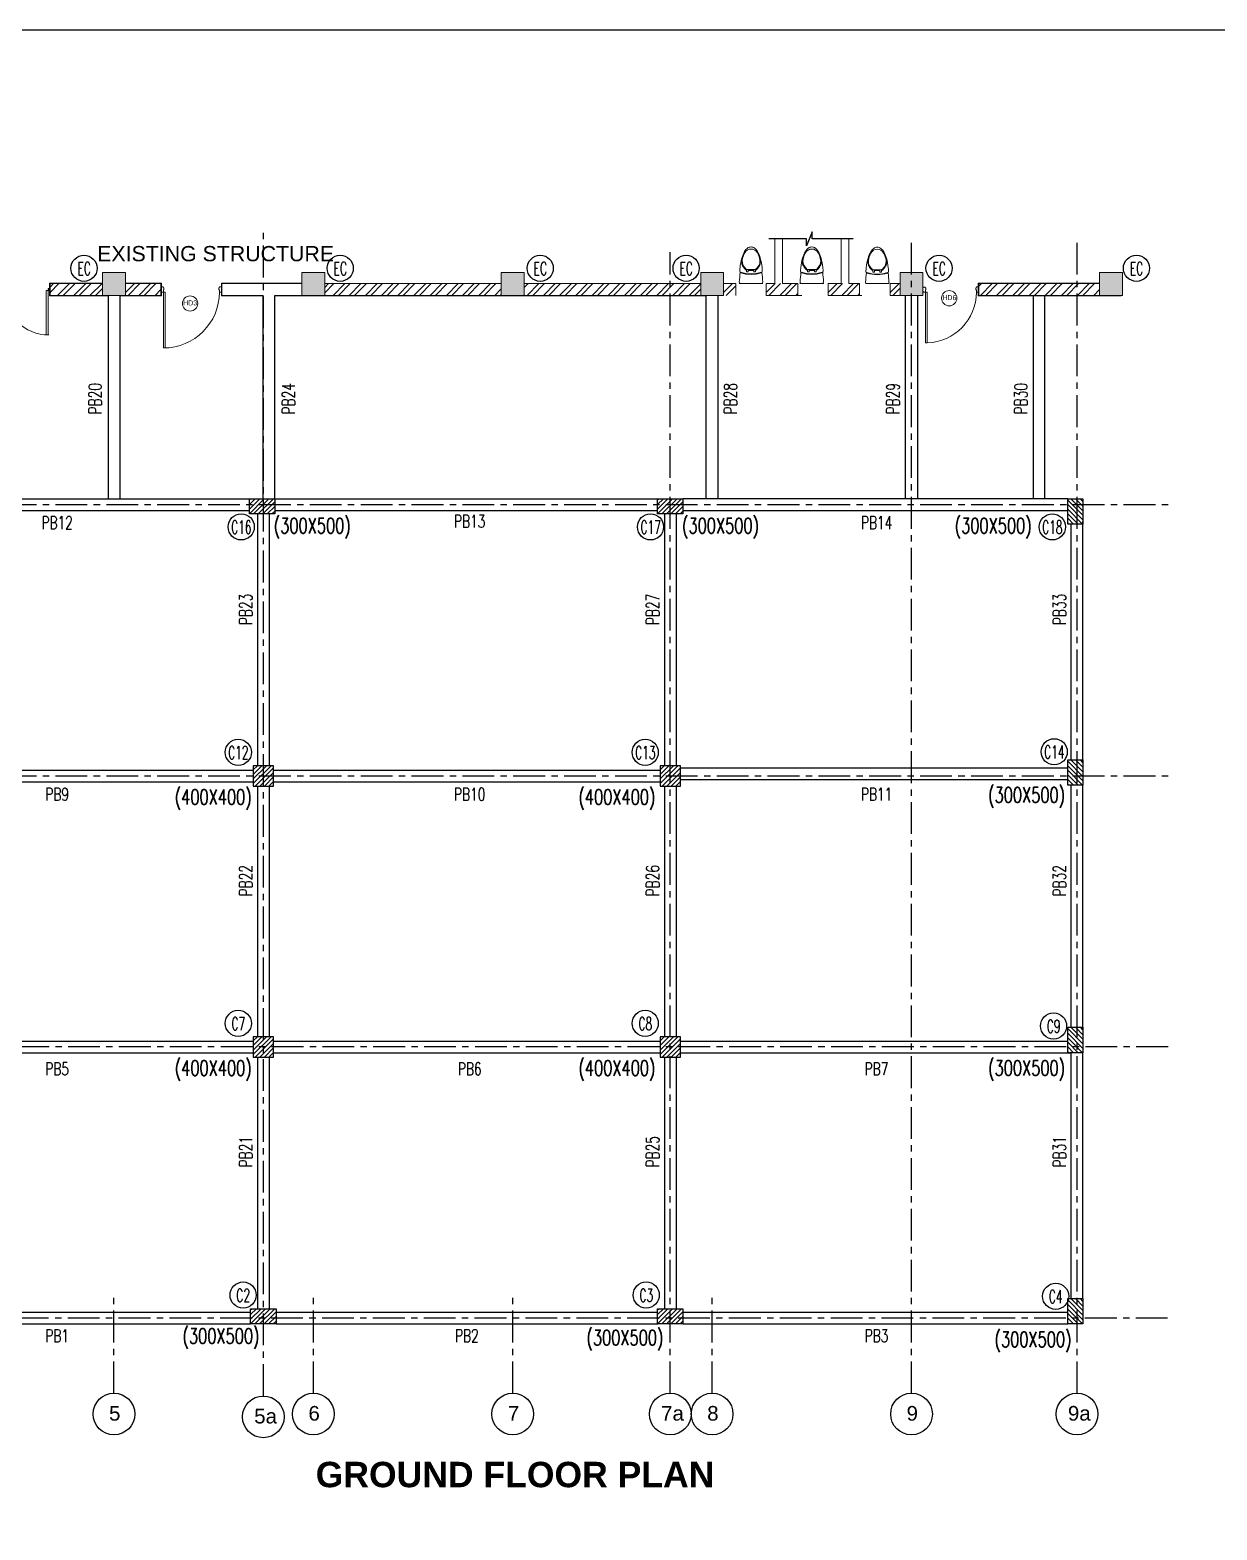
# Model space of a CAD drawing. Header units: millimetres. Extents: x 2659630 to 6742168, y -2425387 to -732288.
# Drawn here: x 3009679 to 3033015, y -1216459 to -1186960 of the extents above; entities that cross this region are included whole.
import ezdxf
from ezdxf.enums import TextEntityAlignment as Align

# ---------------------------------------------------------------- set-up
doc = ezdxf.new("R2010")
doc.units = ezdxf.units.MM
doc.linetypes.add('CENTER', pattern=[2, 1.25, -0.25, 0.25, -0.25])
for name, color, linetype, lineweight in [('A-ANNO-DIMS', 211, 'Continuous', 9), ('A-AREA-IDEN', 2, 'Continuous', 9), ('A-DOOR', 31, 'Continuous', 18), ('A-DOOR-FRAM', 31, 'Continuous', 18), ('A-DOOR-IDEN', 31, 'Continuous', 9), ('A-furniture', 37, 'Continuous', 0), ('A-hatch', 253, 'Continuous', 0), ('A-PLASTER', 50, 'Continuous', 0), ('A-RCC', 2, 'Continuous', 0), ('A-WALL', 113, 'Continuous', 9), ('A-WALL-PATT', 111, 'Continuous', 0), ('licensing text', 7, 'Continuous', 5)]:
    doc.layers.add(name, color=color, linetype=linetype, lineweight=lineweight)
for name, color, linetype in [('S-BEAM NO', 3, 'Continuous'), ('S-BEAM OUTER', 4, 'Continuous'), ('S-BRECK LINE', 8, 'Continuous'), ('S-COLUMN', 1, 'Continuous'), ('S-COLUMN CIRCLE', 9, 'Continuous'), ('S-COLUMN HATCH', 8, 'Continuous'), ('S-COLUMN NO', 2, 'Continuous'), ('S-COLUMN SIZES', 2, 'Continuous'), ('S-GRIDE CIRCLE', 8, 'Continuous'), ('S-GRIDE LINE', 8, 'CENTER'), ('S-GRIDE NO', 1, 'Continuous')]:
    doc.layers.add(name, color=color, linetype=linetype)
doc.layers.get('A-ANNO-DIMS').off()
doc.styles.add('Arial', font='arial.ttf', dxfattribs={"height": 123})
doc.styles.add('Arial_1', font='arial.ttf', dxfattribs={"height": 98.353293})
doc.styles.add('Arial_B', font='arialbd.ttf', dxfattribs={"height": 125.853552})
doc.styles.add('ROMANS', font='r.shx', dxfattribs={"width": 0.7})
pattern_1 = [(45, (2836909.7, -1365813.92), (-159.09903, 159.09903), []), (45, (2837015.76, -1365813.92), (-159.09903, 159.09903), [])]

# ---------------------------------------------------------------- blocks, each defined once
blk = doc.blocks.new('hjhgkhjjkhk')
at = {"layer": 'A-furniture', "linetype": 'ByBlock'}
for p, q in [((-3239410, 38907, -500), (-3238943, 38907, -500)), ((-3239263, 38679, -500), (-3239230, 38679, -500)), ((-3239263, 38630, -500), (-3239263, 38679, -500)), ((-3239230, 38679, -500), (-3239230, 38637, -500)), ((-3239123, 38651, -500), (-3239230, 38651, -500)), ((-3239123, 38679, -500), (-3239090, 38679, -500)), ((-3239123, 38637, -500), (-3239123, 38679, -500)), ((-3239090, 38679, -500), (-3239090, 38630, -500)), ((-3239231, 38637, -500), (-3239122, 38637, -500))]:
    blk.add_line(p, q, dxfattribs=at)
for centre, radius, start, end in [((-3239382, 38882, -500), 25.6, 103.2172, 184.3205), ((-3234363, 39215, -500), 5055, 183.7972, 185.9339), ((-3239285, 38652, -500), 114, 159.1995, 186.5683), ((-3239383, 38693, -500), 7.92, 185.9341, 288.7781), ((-3239379, 38706, -500), 7.92, 185.267, 288.2867), ((-3239176, 38085, -500), 635, 71.2219, 108.7781), ((-3239176, 38092, -500), 639, 71.7134, 108.2867), ((-3239125, 38450, -500), 244, 124.5259, 152.5265), ((-3239228, 38450, -500), 244, 27.4735, 55.4741), ((-3238974, 38706, -500), 7.92, 251.7135, 354.733), ((-3238970, 38693, -500), 7.92, 251.2221, 354.0659), ((-3238971, 38882, -500), 25.6, 355.6795, 76.7816), ((-3243990, 39215, -500), 5055, 354.0661, 356.2028), ((-3239068, 38652, -500), 114, 353.4317, 20.8005), ((-3234351, 39220, -500), 5080, 186.5683, 187.0896), ((-3238431, 38682, -500), 965, 185.2831, 196.4207), ((-3239160, 38466, -500), 206, 151.8794, 195.9425), ((-3238749, 38591, -500), 635, 196.5593, 209.3999), ((-3239160, 38466, -500), 191, 160.1349, 195.9191), ((-3238749, 38591, -500), 620, 196.5666, 207.1313), ((-3239125, 38450, -500), 229, 133.9968, 159.4423), ((-3239231, 38561, -500), 76.2, 90, 133.9968), ((-3239122, 38561, -500), 76.2, 46.0032, 90), ((-3239228, 38450, -500), 229, 20.5577, 46.0032), ((-3239604, 38591, -500), 620, 332.8687, 343.4334), ((-3239604, 38591, -500), 635, 330.6001, 343.4407), ((-3239193, 38466, -500), 191, 344.0809, 19.8651), ((-3239193, 38466, -500), 206, 344.0575, 28.1207), ((-3239921, 38682, -500), 965, 343.5793, 354.7169), ((-3244002, 39220, -500), 5080, 352.9104, 353.4317), ((-3239114, 38385, -500), 216, 209.3045, 232.3768), ((-3239176, 38371, -500), 140, 207.1313, 332.8687), ((-3239176, 38301, -500), 111, 231.6356, 270), ((-3239176, 38301, -500), 111, 270, 308.3644), ((-3239239, 38385, -500), 216, 307.6232, 330.6955)]:
    blk.add_arc(centre, radius, start, end, dxfattribs=at)
blk = doc.blocks.new('DOOR D9-1800X2500-PLN')
at = {"layer": 'A-DOOR'}
for p, q in [((12, 40, 0), (12, 25, 0)), ((37, 40, 0), (12, 40, 0)), ((12, 25, 0), (22, 25, 0)), ((12, 15, 0), (12, 0, 0)), ((22, 15, 0), (12, 15, 0)), ((12, 0, 0), (37, 0, 0)), ((14, 27, 0), (14, 38, 0)), ((14, 38, 0), (22, 38, 0)), ((22, 27, 0), (14, 27, 0)), ((14, 2, 0), (14, 13, 0)), ((14, 13, 0), (22, 13, 0)), ((22, 2, 0), (14, 2, 0)), ((22, 38, 0), (22, 27, 0)), ((22, 25, 0), (22, 15, 0)), ((22, 13, 0), (22, 2, 0)), ((24, 10, 0), (24, 30, 0)), ((24, 30, 0), (30, 30, 0)), ((30, 10, 0), (24, 10, 0)), ((26, 32, 0), (26, 34, 0)), ((35, 32, 0), (26, 32, 0)), ((26, 6, 0), (26, 8, 0)), ((26, 8, 0), (35, 8, 0)), ((27, 37, 0), (28, 37, 0)), ((28, 4, 0), (27, 4, 0)), ((28, 37, 0), (28, 38, 0)), ((28, 38, 0), (35, 38, 0)), ((28, 2, 0), (28, 4, 0)), ((35, 2, 0), (28, 2, 0)), ((30, 30, 0), (30, 10, 0)), ((32, 10, 0), (32, 30, 0)), ((32, 30, 0), (35, 30, 0)), ((35, 10, 0), (32, 10, 0)), ((35, 38, 0), (35, 32, 0)), ((35, 30, 0), (35, 25, 0)), ((35, 25, 0), (37, 25, 0)), ((37, 15, 0), (35, 15, 0)), ((35, 15, 0), (35, 10, 0)), ((35, 8, 0), (35, 2, 0)), ((37, 25, 0), (37, 40, 0)), ((37, 0, 0), (37, 15, 0)), ((1763, 25, 0), (1763, 40, 0)), ((1763, 40, 0), (1788, 40, 0)), ((1766, 25, 0), (1763, 25, 0)), ((1763, 0, 0), (1763, 15, 0)), ((1763, 15, 0), (1766, 15, 0)), ((1788, 0, 0), (1763, 0, 0)), ((1772, 38, 0), (1766, 38, 0)), ((1766, 38, 0), (1766, 32, 0)), ((1766, 32, 0), (1774, 32, 0)), ((1768, 30, 0), (1766, 30, 0)), ((1766, 30, 0), (1766, 25, 0)), ((1766, 15, 0), (1766, 10, 0)), ((1766, 10, 0), (1768, 10, 0)), ((1766, 8, 0), (1766, 2, 0)), ((1774, 8, 0), (1766, 8, 0)), ((1766, 2, 0), (1772, 2, 0)), ((1768, 10, 0), (1768, 30, 0)), ((1770, 30, 0), (1770, 10, 0)), ((1776, 30, 0), (1770, 30, 0)), ((1770, 10, 0), (1776, 10, 0)), ((1772, 37, 0), (1772, 38, 0)), ((1773, 37, 0), (1772, 37, 0)), ((1772, 2, 0), (1772, 4, 0)), ((1772, 4, 0), (1773, 4, 0)), ((1774, 32, 0), (1774, 34, 0)), ((1774, 6, 0), (1774, 8, 0)), ((1776, 10, 0), (1776, 30, 0)), ((1778, 38, 0), (1778, 27, 0)), ((1786, 38, 0), (1778, 38, 0)), ((1778, 27, 0), (1786, 27, 0)), ((1788, 25, 0), (1778, 25, 0)), ((1778, 25, 0), (1778, 15, 0)), ((1778, 15, 0), (1788, 15, 0)), ((1786, 13, 0), (1778, 13, 0)), ((1778, 13, 0), (1778, 2, 0)), ((1778, 2, 0), (1786, 2, 0)), ((1786, 27, 0), (1786, 38, 0)), ((1786, 2, 0), (1786, 13, 0)), ((1788, 40, 0), (1788, 25, 0)), ((1788, 15, 0), (1788, 0, 0))]:
    blk.add_line(p, q, dxfattribs=at)
at = {"layer": 'A-DOOR', "elevation": 0}
for points in [[(77, 40), (77, 915), (37, 915), (37, 40)], [(1723, 40), (1723, 915), (1763, 915), (1763, 40)]]:
    blk.add_lwpolyline(points, close=True, dxfattribs=at)
at = {"layer": 'A-DOOR'}
for centre, radius, start, end in [((25, 40), 875, 359.997, 90), ((1775, 40), 875, 90, 180.003), ((25, 36, 0), 2, 14.449, 289.7958), ((25, 4, 0), 2, 70.1472, 345.494), ((1775, 36, 0), 2, 250.2042, 165.551), ((1775, 4, 0), 2, 194.506, 109.8528)]:
    blk.add_arc(centre, radius, start, end, dxfattribs=at)
blk = doc.blocks.new('M_Door Tag_Mahindra_2_0mm - M_Door Tag_Mahindra 2-1437518-GROUND FLOOR PLAN-01')
at = {"layer": 'A-DOOR-IDEN'}
blk.add_circle((0, 0), 3, dxfattribs=at)
blk = doc.blocks.new('A$C649E5817')
at = {"layer": 'A-DOOR-FRAM'}
for p, q in [((0, 1190), (12, 1190)), ((0, 1110), (0, 1190)), ((12, 1200), (40, 1200)), ((12, 1190), (12, 1200)), ((40, 1200), (60, 1175)), ((1160, 1200), (1140, 1175)), ((1188, 1200), (1160, 1200)), ((1188, 1190), (1188, 1200)), ((1200, 1190), (1188, 1190)), ((1200, 1110), (1200, 1190)), ((12, 1110), (0, 1110)), ((12, 1100), (12, 1110)), ((50, 1100), (12, 1100)), ((60, 1145), (50, 1145)), ((50, 1145), (50, 1100)), ((60, 1175), (60, 1145)), ((1140, 1175), (1140, 1145)), ((1140, 1145), (1150, 1145)), ((1150, 1145), (1150, 1100)), ((1150, 1100), (1188, 1100)), ((1188, 1100), (1188, 1110)), ((1188, 1110), (1200, 1110))]:
    blk.add_line(p, q, dxfattribs=at)
blk.add_lwpolyline([(84, 1100), (50, 1100), (50, 0), (84, 0)], close=True, dxfattribs=at)
blk.add_arc((50, 1100), 1100, 270, 359.984, dxfattribs=at)
blk = doc.blocks.new('A$C73F500AF')
at = {"layer": 'A-DOOR'}
blk.add_lwpolyline([(50, 1000), (85, 1000), (85, 0), (50, 0)], close=True, dxfattribs=at)
blk.add_arc((50, 1000), 1000, 272.0058, 0.0695, dxfattribs=at)
at = {"layer": 'A-DOOR-FRAM'}
for p, q in [((0, 1090), (12, 1090)), ((0, 1010), (0, 1090)), ((12, 1010), (0, 1010)), ((12, 1100), (40, 1100)), ((12, 1090), (12, 1100)), ((12, 1000), (12, 1010)), ((50, 1000), (12, 1000)), ((40, 1100), (60, 1075)), ((60, 1045), (50, 1045)), ((50, 1045), (50, 1000)), ((60, 1075), (60, 1045)), ((1060, 1101), (1040, 1076)), ((1040, 1076), (1040, 1046)), ((1040, 1046), (1050, 1046)), ((1050, 1046), (1050, 1001)), ((1050, 1001), (1088, 1001)), ((1088, 1101), (1060, 1101)), ((1088, 1091), (1088, 1101)), ((1100, 1091), (1088, 1091)), ((1088, 1001), (1088, 1011)), ((1088, 1011), (1100, 1011)), ((1100, 1011), (1100, 1091))]:
    blk.add_line(p, q, dxfattribs=at)

msp = doc.modelspace()

# ---------------------------------------------------------------- hatches: boundary and pattern name
at = {"layer": 'A-WALL-PATT'}
h = msp.add_hatch(dxfattribs=at)
h.set_pattern_fill('ANSI32', color=256, scale=600, angle=360, style=0)
h.set_pattern_definition(pattern_1)
h.paths.add_polyline_path([(3011104.401, -1191947.651), (3010071.996, -1191947.706), (3010071.995, -1192177.715), (3011104.4, -1192177.647)])
h = msp.add_hatch(dxfattribs=at)
h.set_pattern_fill('ANSI32', color=256, scale=600, angle=360, style=0)
h.set_pattern_definition(pattern_1)
h.paths.add_polyline_path([(3012252.801, -1191947.782), (3011554.401, -1191947.797), (3011554.4, -1192177.876), (3012252.8, -1192177.857)])
h = msp.add_hatch(dxfattribs=at)
h.set_pattern_fill('ANSI32', color=256, scale=600, angle=360, style=0)
h.set_pattern_definition(pattern_1)
h.paths.add_polyline_path([(3018944.401, -1191947.821), (3015474.401, -1191947.7), (3015474.4, -1192177.789), (3018944.4, -1192177.883)])
h = msp.add_hatch(dxfattribs=at)
h.set_pattern_fill('ANSI32', color=256, scale=600, angle=360, style=0)
h.set_pattern_definition(pattern_1)
h.paths.add_polyline_path([(3022864.401, -1191947.821), (3019394.401, -1191947.803), (3019394.4, -1192177.8), (3019395.371, -1192177.8), (3022864.4, -1192177.985)])
h = msp.add_hatch(dxfattribs=at)
h.set_pattern_fill('ANSI32', color=256, scale=600, angle=360, style=0)
h.set_pattern_definition([(45, (2848669.7, -1365813.98), (-159.09903, 159.09903), []), (45, (2848775.76, -1365813.98), (-159.09903, 159.09903), [])])
h.paths.add_polyline_path([(3023554.479, -1192177.931), (3023554.479, -1191947.853), (3023314.401, -1191947.858), (3023314.4, -1192177.937)])
h = msp.add_hatch(dxfattribs=at)
h.set_pattern_fill('ANSI32', color=256, scale=600, angle=360, style=0)
h.set_pattern_definition([(45, (2849509.78, -1365814), (-159.09903, 159.09903), []), (45, (2849615.84, -1365814), (-159.09903, 159.09903), [])])
h.paths.add_polyline_path([(3024771.979, -1192177.745), (3024771.979, -1191947.668), (3024154.481, -1191947.883), (3024154.48, -1192177.962)])
h = msp.add_hatch(dxfattribs=at)
h.set_pattern_fill('ANSI32', color=256, scale=600, angle=360, style=0)
h.set_pattern_definition([(45, (2850727.28, -1365814.02), (-159.09903, 159.09903), []), (45, (2850833.34, -1365814.02), (-159.09903, 159.09903), [])])
h.paths.add_polyline_path([(3025989.479, -1192177.758), (3025989.479, -1191947.68), (3025371.981, -1191947.896), (3025371.98, -1192177.975)])
h = msp.add_hatch(dxfattribs=at)
h.set_pattern_fill('ANSI32', color=256, scale=600, angle=360, style=0)
h.set_pattern_definition([(45, (2851944.78, -1365814.02), (-159.09903, 159.09903), []), (45, (2852050.85, -1365814.02), (-159.09903, 159.09903), [])])
h.paths.add_polyline_path([(3026784.4, -1192177.907), (3026784.401, -1191947.828), (3026589.482, -1191947.896), (3026589.481, -1192177.975)])
h = msp.add_hatch(dxfattribs=at)
h.set_pattern_fill('ANSI32', color=256, scale=600, angle=360, style=0)
h.set_pattern_definition(pattern_1)
h.paths.add_polyline_path([(3028334.152, -1191947.699), (3030704.4, -1191947.699), (3030704.4, -1192177.707), (3028334.152, -1192177.707)])
at = {"layer": 'S-COLUMN HATCH', "true_color": 0x939598}
h = msp.add_hatch(dxfattribs=at)
h.set_pattern_fill('ANSI31', color=252, scale=20, angle=180)
h.set_pattern_definition([(225, (-636325.635, -321547.6), (44.9012806, -44.9012806), [])])
h.paths.add_polyline_path([(3013991.089, -1196177.74), (3014491.088, -1196177.74), (3014491.088, -1196477.742), (3013991.089, -1196477.742)])
h = msp.add_hatch(dxfattribs=at)
h.set_pattern_fill('ANSI31', color=252, scale=20, angle=180)
h.set_pattern_definition([(225, (-628300.63, -321547.406), (44.9012806, -44.9012806), [])])
h.paths.add_polyline_path([(3022016.091, -1196177.548), (3022516.09, -1196177.548), (3022516.09, -1196477.55), (3022016.091, -1196477.55)])
h = msp.add_hatch(dxfattribs=at)
h.set_pattern_fill('ANSI31', color=252, scale=20, angle=270)
h.set_pattern_definition([(315, (2155449.33, -4846994.27), (44.9012806, 44.9012806), [])])
h.paths.add_polyline_path([(3030079.474, -1196677.547), (3030079.474, -1196177.548), (3030379.477, -1196177.548), (3030379.477, -1196677.547)])
h = msp.add_hatch(dxfattribs=at)
h.set_pattern_fill('ANSI31', color=252, scale=20, angle=180)
h.set_pattern_definition([(225, (-642860.98, -336967.69), (44.9012806, -44.9012806), [])])
h.paths.add_polyline_path([(3014466.024, -1201427.55), (3014066.024, -1201427.55), (3014066.024, -1201827.55), (3014466.024, -1201827.55)])
h = msp.add_hatch(dxfattribs=at)
h.set_pattern_fill('ANSI31', color=252, scale=20, angle=180)
h.set_pattern_definition([(225, (-634860.91, -336967.69), (44.9012806, -44.9012806), [])])
h.paths.add_polyline_path([(3022466.09, -1201427.55), (3022066.09, -1201427.55), (3022066.09, -1201827.55), (3022466.09, -1201827.55)])
h = msp.add_hatch(dxfattribs=at)
h.set_pattern_fill('ANSI31', color=252, scale=20, angle=270)
h.set_pattern_definition([(315, (2155449.34, -4852129.274), (44.9012806, 44.9012806), [])])
h.paths.add_polyline_path([(3030079.481, -1201812.55), (3030079.481, -1201312.551), (3030379.483, -1201312.551), (3030379.483, -1201812.55)])
h = msp.add_hatch(dxfattribs=at)
h.set_pattern_fill('ANSI31', color=252, scale=20, angle=180)
h.set_pattern_definition([(225, (-642860.98, -342297.69), (44.9012806, -44.9012806), [])])
h.paths.add_polyline_path([(3014466.024, -1206757.55), (3014066.024, -1206757.55), (3014066.024, -1207157.55), (3014466.024, -1207157.55)])
h = msp.add_hatch(dxfattribs=at)
h.set_pattern_fill('ANSI31', color=252, scale=20, angle=180)
h.set_pattern_definition([(225, (-634860.91, -342297.69), (44.9012806, -44.9012806), [])])
h.paths.add_polyline_path([(3022466.09, -1206757.55), (3022066.09, -1206757.55), (3022066.09, -1207157.55), (3022466.09, -1207157.55)])
h = msp.add_hatch(dxfattribs=at)
h.set_pattern_fill('ANSI31', color=252, scale=20, angle=270)
h.set_pattern_definition([(315, (2155449.33, -4857389.273), (44.9012806, 44.9012806), [])])
h.paths.add_polyline_path([(3030079.472, -1207072.55), (3030079.472, -1206572.551), (3030379.474, -1206572.551), (3030379.474, -1207072.55)])
h = msp.add_hatch(dxfattribs=at)
h.set_pattern_fill('ANSI31', color=252, scale=20, angle=180)
h.set_pattern_definition([(225, (-636300.705, -337477.406), (44.9012806, -44.9012806), [])])
h.paths.add_polyline_path([(3014016.019, -1212107.548), (3014516.018, -1212107.548), (3014516.018, -1212407.55), (3014016.019, -1212407.55)])
h = msp.add_hatch(dxfattribs=at)
h.set_pattern_fill('ANSI31', color=252, scale=20, angle=180)
h.set_pattern_definition([(225, (-628300.63, -337477.406), (44.9012806, -44.9012806), [])])
h.paths.add_polyline_path([(3022016.091, -1212107.548), (3022516.09, -1212107.548), (3022516.09, -1212407.55), (3022016.091, -1212407.55)])
h = msp.add_hatch(dxfattribs=at)
h.set_pattern_fill('ANSI31', color=252, scale=20, angle=270)
h.set_pattern_definition([(315, (2155449.33, -4862724.274), (44.9012806, 44.9012806), [])])
h.paths.add_polyline_path([(3030079.474, -1212407.55), (3030079.474, -1211907.551), (3030379.477, -1211907.551), (3030379.477, -1212407.55)])

# ---------------------------------------------------------------- linework, layer by layer
at = {"layer": 'A-hatch', "color": 252, "true_color": 0x939598}
for points in [[(3011554.4, -1192177.776), (3011104.476, -1191727.774), (3011554.4, -1191727.776)], [(3011104.476, -1192177.774), (3011104.476, -1191727.774), (3011554.4, -1192177.776)], [(3015474.4, -1192177.797), (3015024.476, -1191727.794), (3015474.4, -1191727.796)], [(3015024.476, -1192177.794), (3015024.476, -1191727.794), (3015474.4, -1192177.797)], [(3019394.4, -1192177.817), (3018944.476, -1191727.815), (3019394.4, -1191727.817)], [(3018944.476, -1192177.815), (3018944.476, -1191727.815), (3019394.4, -1192177.817)], [(3023314.4, -1192177.837), (3022864.476, -1191727.835), (3023314.4, -1191727.837)], [(3022864.476, -1192177.835), (3022864.476, -1191727.835), (3023314.4, -1192177.837)], [(3026784.402, -1192177.856), (3026784.4, -1192177.856), (3026784.402, -1191727.855)], [(3026784.402, -1192177.856), (3026784.402, -1191727.855), (3026784.474, -1192177.856)], [(3026784.474, -1192177.856), (3026784.402, -1191727.855), (3026784.474, -1191727.855)], [(3026784.474, -1192177.856), (3026784.474, -1191727.855), (3026784.476, -1192177.856)], [(3026784.476, -1192177.856), (3026784.474, -1191727.855), (3026784.476, -1191727.855)], [(3026784.476, -1192177.856), (3026784.476, -1191727.855), (3027234.4, -1192177.858)], [(3027234.4, -1192177.858), (3026784.476, -1191727.855), (3027234.4, -1191727.858)], [(3027234.4, -1192177.858), (3027234.4, -1191727.858), (3027234.402, -1191727.858)], [(3030704.402, -1192177.876), (3030704.4, -1192177.876), (3030704.402, -1191727.88)], [(3030704.402, -1192177.876), (3030704.402, -1191727.88), (3030704.474, -1192177.876)], [(3030704.474, -1192177.876), (3030704.402, -1191727.88), (3030704.474, -1191727.88)], [(3030704.474, -1192177.876), (3030704.474, -1191727.88), (3030704.476, -1192177.876)], [(3030704.476, -1192177.876), (3030704.474, -1191727.88), (3030704.476, -1191727.88)], [(3030704.476, -1192177.876), (3030704.476, -1191727.88), (3031154.4, -1192177.878)], [(3031154.4, -1192177.878), (3030704.476, -1191727.88), (3031154.4, -1191727.882)], [(3031154.4, -1192177.878), (3031154.4, -1191727.882), (3031154.402, -1191727.882)]]:
    msp.add_solid(points, dxfattribs=at)
at = {"layer": 'A-PLASTER'}
for p, q in [((3010059.995, -1192189.715), (3010059.996, -1191935.706, 0)), ((3010059.996, -1191935.706), (3011104.4, -1191935.651)), ((3012264.801, -1191935.782), (3011554.401, -1191935.797)), ((3012264.8, -1192189.861), (3012264.801, -1191935.782)), ((3013440.8, -1192189.824), (3013440.801, -1191935.745)), ((3015024.399, -1191935.708), (3013440.801, -1191935.745)), ((3030704.403, -1191935.875), (3028322.152, -1191935.698)), ((3028322.152, -1191935.698), (3028322.152, -1192189.694)), ((3011202.533, -1192189.641), (3010059.995, -1192189.715)), ((3012264.8, -1192189.861), (3011456.533, -1192189.878)), ((3014249.11, -1192189.807), (3013440.8, -1192189.824)), ((3022962.331, -1192189.991), (3014503.11, -1192189.763)), ((3028322.152, -1192189.694), (3031130.956, -1192189.868))]:
    msp.add_line(p, q, dxfattribs=at)
at = {"layer": 'A-RCC'}
for p, q in [((3011104.402, -1191727.774), (3011104.4, -1192177.775)), ((3011554.402, -1191727.776), (3011104.402, -1191727.774)), ((3011554.4, -1192177.778), (3011554.402, -1191727.776)), ((3015024.402, -1191727.794), (3015024.4, -1192177.794)), ((3015474.402, -1191727.796), (3015024.402, -1191727.794)), ((3015474.4, -1192177.797), (3015474.402, -1191727.796)), ((3022864.402, -1191727.835), (3022864.4, -1192177.929)), ((3022864.402, -1191727.835), (3022864.4, -1192177.835)), ((3023314.402, -1191727.837), (3022864.402, -1191727.835)), ((3023314.402, -1191727.837), (3022864.402, -1191727.835)), ((3023314.4, -1192177.837), (3023314.402, -1191727.837)), ((3023314.4, -1192177.837), (3023314.402, -1191727.837)), ((3026784.402, -1191727.855), (3026784.4, -1192177.856)), ((3027234.402, -1191727.858), (3026784.402, -1191727.855)), ((3027234.4, -1192177.858), (3027234.402, -1191727.858)), ((3030704.4, -1192177.876), (3030704.402, -1191727.88)), ((3030704.402, -1191727.88), (3031154.402, -1191727.882)), ((3031154.402, -1191727.882), (3031154.4, -1192177.878)), ((3011104.4, -1192177.766), (3011554.4, -1192177.769)), ((3011554.4, -1192177.778), (3011104.4, -1192177.775)), ((3015024.4, -1192177.787), (3015474.4, -1192177.789)), ((3022864.4, -1192177.835), (3023314.4, -1192177.837)), ((3022864.4, -1192177.835), (3023314.4, -1192177.837)), ((3026784.4, -1192177.856), (3027234.4, -1192177.858)), ((3031154.4, -1192177.878), (3030704.4, -1192177.876))]:
    msp.add_line(p, q, dxfattribs=at)
msp.add_lwpolyline([(3019394.4, -1192177.817), (3019394.402, -1191727.817), (3018944.402, -1191727.815), (3018944.4, -1192177.911), (3019395.371, -1192177.8), (3018945.371, -1192177.798)], dxfattribs=at)
at = {"layer": 'A-WALL'}
for p, q in [((3024321.16, -1191947.844), (3024321.156, -1191066.889)), ((3024471.16, -1191947.845), (3024471.156, -1191066.889)), ((3025627.776, -1191947.857), (3025627.772, -1191066.895)), ((3025777.776, -1191947.858), (3025777.772, -1191066.896)), ((3010071.995, -1192177.711, 0), (3010071.996, -1191947.711, 0)), ((3010071.996, -1191947.706), (3011104.4, -1191947.651)), ((3012252.801, -1191947.782), (3011554.401, -1191947.797)), ((3012252.8, -1192177.861), (3012252.801, -1191947.782)), ((3013452.8, -1192177.824), (3013452.801, -1191947.745)), ((3015024.4, -1191947.708), (3013452.801, -1191947.745)), ((3015474.4, -1191947.7), (3018944.401, -1191947.821)), ((3019394.401, -1191947.803), (3022864.401, -1191947.821)), ((3023554.479, -1191947.865), (3023314.401, -1191947.839)), ((3023554.479, -1191947.865), (3023554.479, -1192177.852)), ((3024321.16, -1191947.844), (3024154.479, -1191947.843)), ((3024154.479, -1191947.862), (3024154.479, -1192177.849)), ((3024771.979, -1191947.859), (3024471.16, -1191947.845)), ((3024771.979, -1191947.859), (3024771.979, -1192177.846)), ((3025371.979, -1191947.858), (3025627.781, -1191947.857)), ((3025371.979, -1191947.858), (3025371.979, -1192177.849)), ((3025777.781, -1191947.858), (3025989.479, -1191947.859)), ((3025989.48, -1191947.865), (3025989.48, -1192177.853)), ((3026784.401, -1191947.857), (3026589.479, -1191947.856)), ((3026589.48, -1191947.865), (3026589.48, -1192177.856)), ((3030704.401, -1191947.875), (3028334.152, -1191947.699)), ((3028334.152, -1191947.699), (3028334.152, -1192177.695)), ((3011214.533, -1192177.64), (3010071.996, -1192177.715)), ((3012252.8, -1192177.861), (3011444.533, -1192177.878)), ((3014261.11, -1192177.806), (3013452.8, -1192177.824)), ((3015024.4, -1192177.787), (3014491.11, -1192177.8)), ((3022974.378, -1192177.991), (3015474.4, -1192177.789)), ((3024771.98, -1192177.846), (3024154.48, -1192177.843)), ((3025989.48, -1192177.853), (3025371.979, -1192177.849)), ((3026894.395, -1192177.851), (3026589.48, -1192177.853)), ((3026894.395, -1192177.857), (3027124.242, -1192177.857)), ((3028334.152, -1192177.695), (3030704.4, -1192177.707)), ((3029624.394, -1192177.868), (3029624.394, -1192177.868))]:
    msp.add_line(p, q, dxfattribs=at)
at = {"layer": 'A-WALL', "color": 1}
for p, q in [((3015474.4, -1192177.81), (3015474.4, -1191947.7)), ((3024854.394, -1192177.847), (3024404.4, -1192177.844)), ((3025454.394, -1192177.85), (3026034.4, -1192177.853))]:
    msp.add_line(p, q, dxfattribs=at)
at = {"layer": 'A-WALL'}
msp.add_arc((3029624.394, -1192177.868), 20, 269.9923264, 269.9997035, dxfattribs=at)
at = {"layer": 'S-BEAM OUTER', "ltscale": 2500}
for p, q in [((3011214.533, -1192177.64), (3011214.512, -1196177.744)), ((3011444.533, -1192177.878), (3011444.486, -1196177.71)), ((3014261.089, -1196177.74), (3014261.11, -1192177.806)), ((3014491.088, -1196177.74), (3014490.986, -1192177.8)), ((3022974.378, -1196177.782), (3022974.331, -1192177.836)), ((3023204.469, -1192177.837), (3023204.517, -1196177.782)), ((3026894.235, -1196177.548), (3026894.395, -1192177.859)), ((3027124.242, -1192177.857), (3027124.374, -1196177.803)), ((3029399.477, -1192177.838, 0), (3029399.477, -1196177.572, 0)), ((3029629.477, -1196177.724, 0), (3029629.497, -1192177.702)), ((3006449.486, -1196177.548), (3013991.089, -1196177.74)), ((3014491.088, -1196177.741), (3022016.091, -1196177.741)), ((3030079.474, -1196177.548), (3022516.09, -1196177.548)), ((3006449.486, -1196407.649), (3013991.089, -1196407.74)), ((3014151.024, -1196477.742), (3014151.024, -1201427.55)), ((3014381.024, -1196477.742), (3014381.024, -1201427.55)), ((3014491.088, -1196407.741), (3022016.091, -1196407.741)), ((3022151.089, -1196477.55), (3022151.089, -1201427.55)), ((3022381.089, -1196477.55), (3022381.089, -1201427.55)), ((3022516.09, -1196407.548), (3030079.474, -1196407.548)), ((3030149.477, -1201312.551), (3030149.477, -1196677.547)), ((3030379.477, -1201362.551), (3030379.477, -1196627.548)), ((3022462.929, -1201472.552), (3030079.481, -1201472.552)), ((3006449.486, -1201512.551), (3014066.024, -1201512.551)), ((3006449.486, -1201742.551), (3014066.024, -1201742.551)), ((3014466.024, -1201512.551), (3022066.09, -1201512.551)), ((3014466.024, -1201742.551), (3022066.09, -1201742.551)), ((3022462.929, -1201702.552), (3030079.481, -1201702.552)), ((3014151.024, -1201827.55), (3014151.024, -1206757.55)), ((3014381.024, -1201827.55), (3014381.024, -1206757.55)), ((3022151.089, -1201827.55), (3022151.089, -1206757.55)), ((3022381.089, -1201827.55), (3022381.089, -1206757.55)), ((3030149.483, -1206572.551), (3030149.483, -1201812.55)), ((3030379.483, -1206622.552), (3030379.483, -1201812.55)), ((3006379.477, -1207072.55), (3014066.024, -1207072.55)), ((3006449.476, -1206842.55), (3014066.024, -1206842.55)), ((3014466.024, -1206842.55), (3022066.09, -1206842.55)), ((3014466.024, -1207072.55), (3022066.09, -1207072.55)), ((3022466.09, -1206842.55), (3030079.472, -1206842.55)), ((3022466.09, -1207072.55), (3030149.477, -1207072.55)), ((3030149.474, -1211907.551), (3030149.474, -1207072.55)), ((3030379.474, -1211907.551), (3030379.474, -1207072.55)), ((3014151.024, -1207157.546), (3014151.024, -1212107.548)), ((3014381.024, -1207157.546), (3014381.024, -1212107.548)), ((3022151.089, -1207157.548), (3022151.089, -1212107.548)), ((3022381.089, -1207157.548), (3022381.089, -1212107.548)), ((3006379.477, -1212407.55), (3014016.019, -1212407.55)), ((3006449.479, -1212177.55), (3014016.019, -1212177.55)), ((3014516.018, -1212177.55), (3022021.086, -1212177.55)), ((3014516.018, -1212407.55), (3022021.086, -1212407.55)), ((3022521.085, -1212177.552), (3030079.474, -1212177.55)), ((3022521.085, -1212407.552), (3030079.474, -1212407.55))]:
    msp.add_line(p, q, dxfattribs=at)
at = {"layer": 'S-BRECK LINE'}
msp.add_lwpolyline([(3025861.323, -1191066.889), (3025058.82, -1191066.89), (3025058.82, -1190929.517), (3024946.004, -1191204.264), (3024946.004, -1191066.89), (3024203.226, -1191066.889)], dxfattribs=at)
at = {"layer": 'S-COLUMN', "color": 1}
for points in [[(3013991.089, -1196177.74), (3014491.088, -1196177.74), (3014491.088, -1196477.742), (3013991.089, -1196477.742)], [(3022016.091, -1196177.548), (3022516.09, -1196177.548), (3022516.09, -1196477.55), (3022016.091, -1196477.55)], [(3030079.474, -1196677.547), (3030079.474, -1196177.548), (3030379.477, -1196177.548), (3030379.477, -1196677.547)], [(3014466.024, -1201427.55), (3014066.024, -1201427.55), (3014066.024, -1201827.55), (3014466.024, -1201827.55)], [(3022466.09, -1201427.55), (3022066.09, -1201427.55), (3022066.09, -1201827.55), (3022466.09, -1201827.55)], [(3030079.481, -1201812.55), (3030079.481, -1201312.551), (3030379.483, -1201312.551), (3030379.483, -1201812.55)], [(3014466.024, -1206757.55), (3014066.024, -1206757.55), (3014066.024, -1207157.55), (3014466.024, -1207157.55)], [(3022466.09, -1206757.55), (3022066.09, -1206757.55), (3022066.09, -1207157.55), (3022466.09, -1207157.55)], [(3030079.472, -1207072.55), (3030079.472, -1206572.551), (3030379.474, -1206572.551), (3030379.474, -1207072.55)], [(3014016.019, -1212107.548), (3014516.018, -1212107.548), (3014516.018, -1212407.55), (3014016.019, -1212407.55)], [(3022016.091, -1212107.548), (3022516.09, -1212107.548), (3022516.09, -1212407.55), (3022016.091, -1212407.55)], [(3030079.474, -1212407.55), (3030079.474, -1211907.551), (3030379.477, -1211907.551), (3030379.477, -1212407.55)]]:
    msp.add_lwpolyline(points, close=True, dxfattribs=at)
at = {"layer": 'S-COLUMN CIRCLE', "ltscale": 2500}
msp.add_lwpolyline([(3077100.446, -1251415.165), (2997332.057, -1251415.165), (2997332.057, -1186959.633), (3077100.446, -1186959.633)], close=True, dxfattribs=at)
at = {"layer": 'S-COLUMN CIRCLE'}
for centre in [(3010740.176, -1191645.477), (3010740.176, -1191645.477), (3015777.527, -1191645.477), (3015777.527, -1191645.477), (3019710.141, -1191645.477), (3019710.141, -1191645.477), (3022577.913, -1191645.477), (3022577.913, -1191645.477), (3027550.995, -1191645.477), (3027550.995, -1191645.477), (3031432.339, -1191645.477), (3031432.339, -1191645.477), (3013830.959, -1196731.959), (3021878.026, -1196731.959), (3029778.115, -1196731.959), (3013773.409, -1201164.775), (3021773.476, -1201164.775), (3029814.692, -1201153.977), (3013773.409, -1206494.775), (3021773.476, -1206494.775), (3029801.421, -1206546.569), (3013868.268, -1211838.372), (3021793.569, -1211837.629), (3029844.256, -1211862.022)]:
    msp.add_circle(centre, 257.143, dxfattribs=at)
at = {"layer": 'S-GRIDE CIRCLE'}
for centre in [(3011329.481, -1214178.111), (3011329.481, -1214178.111), (3011329.481, -1214178.111), (3014266.024, -1214233.782), (3014266.024, -1214233.782), (3014266.024, -1214233.782), (3015249.481, -1214178.111), (3015249.481, -1214178.111), (3015249.481, -1214178.111), (3019169.481, -1214178.111), (3019169.481, -1214178.111), (3019169.481, -1214178.111), (3022266.09, -1214178.111), (3022266.09, -1214178.111), (3022266.09, -1214178.111), (3023089.481, -1214178.111), (3023089.481, -1214178.111), (3023089.481, -1214178.111), (3027009.481, -1214178.111), (3027009.481, -1214178.111), (3027009.481, -1214178.111), (3030264.481, -1214178.111), (3030264.481, -1214178.111), (3030264.481, -1214178.111)]:
    msp.add_circle(centre, 409.836, dxfattribs=at)
at = {"layer": 'S-GRIDE LINE', "ltscale": 500}
for p, q in [((3014266.024, -1213823.946), (3014266.024, -1190928.005)), ((3027009.481, -1213768.274), (3027009.481, -1191139.095)), ((3030264.481, -1213768.274), (3030264.481, -1191139.095)), ((3022266.09, -1213768.274), (3022266.09, -1191328.254)), ((3000179.855, -1196292.548), (3032055.086, -1196292.548)), ((3000179.855, -1201627.55), (3032055.086, -1201627.55)), ((3032052.408, -1206957.55), (3000179.855, -1206957.55)), ((3011329.481, -1213768.274), (3011329.481, -1211768.274)), ((3015249.481, -1213768.274), (3015249.481, -1211768.274)), ((3019169.481, -1213768.274), (3019169.481, -1211768.274)), ((3023089.481, -1213768.274), (3023089.481, -1211768.274)), ((3032045.095, -1212292.55), (3000179.855, -1212292.55))]:
    msp.add_line(p, q, dxfattribs=at)

# ---------------------------------------------------------------- block references
at = {"layer": 'A-ANNO-DIMS', "xscale": -1, "rotation": 180}
msp.add_blockref('DOOR D9-1800X2500-PLN', (3008271.974, -1192042.656, 0), dxfattribs=at)
at = {"layer": 'A-ANNO-DIMS'}
for name, p in [('A$C649E5817', (3012252.708, -1193212.727)), ('A$C73F500AF', (3027234.184, -1193114.035))]:
    msp.add_blockref(name, p, dxfattribs=at)
at = {"layer": 'A-DOOR-IDEN', "xscale": -49.99999999999997, "yscale": 49.99999999999998, "zscale": 49.99999999999998, "rotation": 328.2684126260899}
for p in [(3027750.675, -1192233.972), (3012824.859, -1192337.894)]:
    msp.add_blockref('M_Door Tag_Mahindra_2_0mm - M_Door Tag_Mahindra 2-1437518-GROUND FLOOR PLAN-01', p, dxfattribs=at)
at = {"layer": 'A-WALL', "rotation": 180.0002988291294}
for p in [(-215322.147, -1153052.622), (-214127.226, -1153052.616), (-212840.609, -1153057.641)]:
    msp.add_blockref('hjhgkhjjkhk', p, dxfattribs=at)

# ---------------------------------------------------------------- texts
at = {"layer": 'A-AREA-IDEN', "insert": (3019213.948, -1215117.888), "char_height": 500, "width": 7947.16905, "attachment_point": 2, "line_spacing_factor": 0.938532, "style": 'Arial_B'}
msp.add_mtext('GROUND FLOOR PLAN', dxfattribs=at)
at = {"layer": 'A-DOOR-IDEN', "char_height": 98.3533, "width": 208.8, "attachment_point": 2, "rotation": 0.1314106, "line_spacing_factor": 0.938532, "style": 'Arial_1'}
for s, insert in [('HD3', (3012827.859, -1192277.643)), ('HD6', (3027753.675, -1192173.721))]:
    msp.add_mtext(s, dxfattribs=dict(at, insert=insert))
at = {"layer": 'licensing text', "style": 'Arial'}
msp.add_text('EXISTING STRUCTURE', height=300, rotation=359.999975, dxfattribs=at).set_placement((3010999.361, -1191508.019))
at = {"layer": 'S-BEAM NO', "style": 'ROMANS', "width": 0.7}
for s, p in [('PB20', (3010957.183, -1194210.01, 0)), ('PB24', (3014760.785, -1194210.01, 0)), ('PB28', (3023449.632, -1194210.01, 0)), ('PB29', (3026645.621, -1194210.01, 0)), ('PB30', (3029161.038, -1194210.01, 0)), ('PB23', (3013919.991, -1198354.173, 0)), ('PB27', (3021920.056, -1198354.173, 0)), ('PB33', (3029918.441, -1198354.173, 0)), ('PB22', (3013919.986, -1203689.029, 0)), ('PB26', (3021920.051, -1203689.029, 0)), ('PB32', (3029918.436, -1203689.029, 0)), ('PB21', (3013919.991, -1209019.028, 0)), ('PB25', (3021920.056, -1209019.028, 0)), ('PB31', (3029918.441, -1209019.028, 0))]:
    msp.add_text(s, height=250, rotation=90, dxfattribs=at).set_placement(p, align=Align.MIDDLE_CENTER)
for s, p in [('PB12', (3010211.767, -1196648.342, 0)), ('PB13', (3018323.378, -1196621.64, 0)), ('PB14', (3026321.781, -1196648.343, 0)), ('PB9', (3010211.767, -1201989.656, 0)), ('PB10', (3018323.442, -1201989.656, 0)), ('PB11', (3026321.781, -1201989.657, 0)), ('PB5', (3010211.767, -1207389.767, 0)), ('PB6', (3018323.437, -1207389.767, 0)), ('PB7', (3026321.781, -1207389.768, 0)), ('PB1', (3010211.767, -1212637.716, 0)), ('PB2', (3018267.571, -1212637.716, 0)), ('PB3', (3026321.781, -1212637.717, 0))]:
    msp.add_text(s, height=250, dxfattribs=at).set_placement(p, align=Align.MIDDLE_CENTER)
at = {"layer": 'S-COLUMN NO', "style": 'ROMANS', "width": 0.6}
for s, p in [('EC', (3010741.544, -1191651.008, 0)), ('EC', (3010741.544, -1191651.008, 0)), ('EC', (3015778.896, -1191651.008, 0)), ('EC', (3015778.896, -1191651.008, 0)), ('EC', (3019711.509, -1191651.008, 0)), ('EC', (3019711.509, -1191651.008, 0)), ('EC', (3022579.282, -1191651.008, 0)), ('EC', (3022579.282, -1191651.008, 0)), ('EC', (3027552.363, -1191651.008, 0)), ('EC', (3027552.363, -1191651.008, 0)), ('EC', (3031433.707, -1191651.008, 0)), ('EC', (3031433.707, -1191651.008, 0)), ('C16', (3013832.328, -1196737.49, 0)), ('C17', (3021879.394, -1196737.49, 0)), ('C18', (3029779.483, -1196737.49, 0)), ('C12', (3013774.777, -1201170.305, 0)), ('C13', (3021774.844, -1201170.305, 0)), ('C14', (3029816.061, -1201159.508, 0)), ('C7', (3013774.777, -1206500.305, 0)), ('C8', (3021774.844, -1206500.305, 0)), ('C9', (3029802.79, -1206552.1, 0)), ('C2', (3013869.637, -1211843.902, 0)), ('C3', (3021794.937, -1211843.159, 0)), ('C4', (3029845.625, -1211867.552, 0))]:
    msp.add_text(s, height=257.1429, dxfattribs=at).set_placement(p, align=Align.MIDDLE_CENTER)
at = {"layer": 'S-COLUMN SIZES', "lineweight": -2, "style": 'ROMANS', "width": 0.7}
for s, p in [('(300X500)', (3015228.218, -1196708.497, 0)), ('(300X500)', (3023254.941, -1196708.304, 0)), ('(300X500)', (3028615.974, -1196708.304, 0)), ('(400X400)', (3013281.515, -1202044.091, 0)), ('(400X400)', (3021218.443, -1202044.091, 0)), ('(300X500)', (3029272.876, -1202003.308, 0)), ('(400X400)', (3013281.515, -1207374.089, 0)), ('(400X400)', (3021218.443, -1207374.089, 0)), ('(300X500)', (3029272.876, -1207373.306, 0)), ('(300X500)', (3013434.436, -1212644.154, 0)), ('(300X500)', (3021375.834, -1212675.699, 0)), ('(300X500)', (3029399.261, -1212710.392, 0))]:
    msp.add_text(s, height=300, dxfattribs=at).set_placement(p, align=Align.MIDDLE_CENTER)
at = {"layer": 'S-GRIDE NO', "style": 'Arial'}
for s, height, p in [('5', 287.919, (3011232.8, -1214307.949)), ('5a', 287.9195, (3014086.352, -1214363.621)), ('6', 287.919, (3015152.8, -1214307.949)), ('7', 287.919, (3019072.8, -1214307.949)), ('7a', 287.9195, (3022086.419, -1214307.949)), ('8', 287.919, (3022992.8, -1214307.949)), ('9', 287.919, (3026912.8, -1214307.949)), ('9a', 287.9195, (3030084.81, -1214307.949))]:
    msp.add_text(s, height=height, dxfattribs=at).set_placement(p)

doc.saveas('drawing.dxf')
